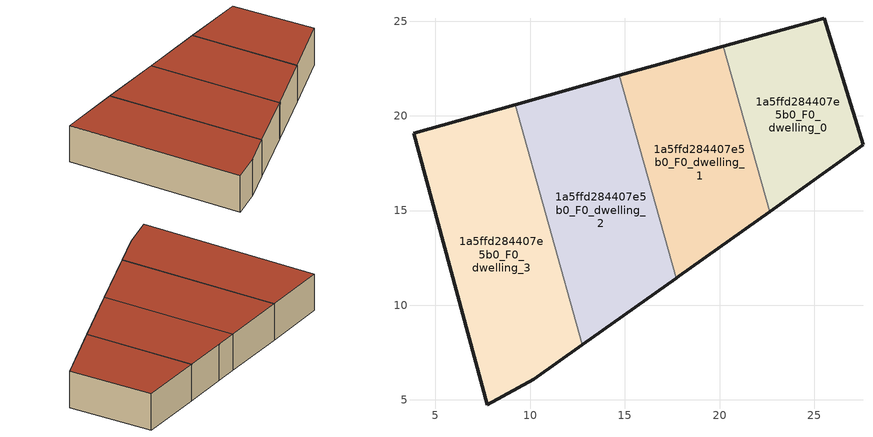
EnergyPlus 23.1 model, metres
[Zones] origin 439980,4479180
1a5ffd284407e5b0_F0_dwelling_0
 floor ground (EU_floor_Construction): 25.51,25.16 27.57,18.48 22.64,14.95 20.19,23.67 z0
 wall outside (EU_wall_Construction): 22.64,14.95 27.57,18.48 25.51,25.16 20.19,23.67 z0:3
 wall to 1a5ffd284407e5b0_F0_dwelling_1 (EU_wall_Construction): 20.19,23.67 22.64,14.95 z0:3
 roof outside (EU_roof_Construction): 27.57,18.48 25.51,25.16 20.19,23.67 22.64,14.95 z3
1a5ffd284407e5b0_F0_dwelling_1
 floor ground (EU_floor_Construction): 20.19,23.67 22.64,14.95 17.86,11.52 17.71,11.41 14.7,22.13 16.52,22.64 z0
 wall outside (EU_wall_Construction): 17.71,11.41 17.86,11.52 22.64,14.95 / 20.19,23.67 16.52,22.64 14.7,22.13 z0:3
 wall to 1a5ffd284407e5b0_F0_dwelling_2 (EU_wall_Construction): 14.7,22.13 17.71,11.41 z0:3
 roof outside (EU_roof_Construction): 22.64,14.95 20.19,23.67 16.52,22.64 14.7,22.13 17.71,11.41 17.86,11.52 z3
1a5ffd284407e5b0_F0_dwelling_2
 floor ground (EU_floor_Construction): 14.7,22.13 17.71,11.41 12.76,7.92 9.2,20.59 z0
 wall outside (EU_wall_Construction): 14.7,22.13 9.2,20.59 / 12.76,7.92 17.71,11.41 z0:3
 wall to 1a5ffd284407e5b0_F0_dwelling_3 (EU_wall_Construction): 9.2,20.59 12.76,7.92 z0:3
 roof outside (EU_roof_Construction): 17.71,11.41 14.7,22.13 9.2,20.59 12.76,7.92 z3
1a5ffd284407e5b0_F0_dwelling_3
 floor ground (EU_floor_Construction): 9.2,20.59 12.76,7.92 10.18,6.09 7.73,4.74 3.84,19.08 z0
 wall outside (EU_wall_Construction): 9.2,20.59 3.84,19.08 7.73,4.74 10.18,6.09 12.76,7.92 z0:3
 roof outside (EU_roof_Construction): 10.18,6.09 12.76,7.92 9.2,20.59 3.84,19.08 7.73,4.74 z3
[Building]
EU S2 Campaign: North Axis=0; Terrain=City; Solar Distribution=FullExterior
[Site:Location]
Madrid: Latitude=40.5; Longitude=-3.5; Time Zone=1; Elevation=609
[SizingPeriod:WeatherFileDays]
AnnualSizingPeriod: Begin Month=1; Begin Day of Month=1; End Month=12; End Day of Month=31; Day of Week for Start Day=Monday; Use Weather File Daylight Saving Period=No; Use Weather File Rain and Snow Indicators=No
[MATERIAL]
EU_InternalMass_Material: Roughness=MediumRough; Thickness=0.1; Conductivity=1; Density=1800; Specific Heat=900; Thermal Absorptance=0.9; Solar Absorptance=0.7; Visible Absorptance=0.7
[MATERIAL:NOMASS] Roughness=MediumRough; Thermal Absorptance=0.9; Solar Absorptance=0.7; Visible Absorptance=0.7
Name | Thermal Resistance
EU_wall_NoMass | 0.609216
EU_roof_NoMass | 0.513268
EU_floor_NoMass | 0.568163
[CONSTRUCTION]
EU_wall_Construction: EU_wall_NoMass
EU_roof_Construction: EU_roof_NoMass
EU_floor_Construction: EU_floor_NoMass
EU_InternalMass_Construction: EU_InternalMass_Material
[ZONE] Type=1; Multiplier=1; Ceiling Height=autocalculate; Floor Area=autocalculate; Part of Total Floor Area=Yes
Name | Volume
1a5ffd284407e5b0_F0_dwelling_0 | 135.442
1a5ffd284407e5b0_F0_dwelling_1 | 172.783
1a5ffd284407e5b0_F0_dwelling_2 | 207.876
1a5ffd284407e5b0_F0_dwelling_3 | 238.234
[INTERNALMASS] Construction=EU_InternalMass_Construction
Name | Zone or ZoneList | Surface Area
1a5ffd284407e5b0_F0_dwelling_0_EU_InternalMass | 1a5ffd284407e5b0_F0_dwelling_0 | 45.1472
1a5ffd284407e5b0_F0_dwelling_1_EU_InternalMass | 1a5ffd284407e5b0_F0_dwelling_1 | 57.5946
1a5ffd284407e5b0_F0_dwelling_2_EU_InternalMass | 1a5ffd284407e5b0_F0_dwelling_2 | 69.2919
1a5ffd284407e5b0_F0_dwelling_3_EU_InternalMass | 1a5ffd284407e5b0_F0_dwelling_3 | 79.4114
[OTHEREQUIPMENT] Fuel Type=Electricity; Design Level Calculation Method=Watts/Area; Power per Zone Floor Area=1; Fraction Latent=0; Fraction Radiant=0; Fraction Lost=0; Carbon Dioxide Generation Rate=0; EndUse Subcategory=EU_Step8_InternalGains
Name | Zone or ZoneList or Space or SpaceList | Schedule
EU_Step8_InternalGain_1a5ffd284407e5b0_F0_dwelling_0_f000 | 1a5ffd284407e5b0_F0_dwelling_0 | EU_Step8_GainSchedule_1a5ffd284407e5b0_F0_dwelling_0_f000
EU_Step8_InternalGain_1a5ffd284407e5b0_F0_dwelling_1_f000 | 1a5ffd284407e5b0_F0_dwelling_1 | EU_Step8_GainSchedule_1a5ffd284407e5b0_F0_dwelling_1_f000
EU_Step8_InternalGain_1a5ffd284407e5b0_F0_dwelling_2_f000 | 1a5ffd284407e5b0_F0_dwelling_2 | EU_Step8_GainSchedule_1a5ffd284407e5b0_F0_dwelling_2_f000
EU_Step8_InternalGain_1a5ffd284407e5b0_F0_dwelling_3_f000 | 1a5ffd284407e5b0_F0_dwelling_3 | EU_Step8_GainSchedule_1a5ffd284407e5b0_F0_dwelling_3_f000
[ZONEVENTILATION:DESIGNFLOWRATE] Schedule=EU_AlwaysOn; Design Flow Rate Calculation Method=AirChanges/Hour; Air Changes per Hour=0.752966; Ventilation Type=Natural; Fan Pressure Rise=0; Fan Total Efficiency=1; Constant Term Coefficient=1; Temperature Term Coefficient=0; Velocity Term Coefficient=0; Velocity Squared Term Coefficient=0; Minimum Indoor Temperature=-100; Maximum Indoor Temperature=100; Delta Temperature=-100; Minimum Outdoor Temperature=-100; Maximum Outdoor Temperature=100; Maximum Wind Speed=40
Name | Zone or ZoneList or Space or SpaceList
EU_ConstantAir_1a5ffd284407e5b0_F0_dwelling_0 | 1a5ffd284407e5b0_F0_dwelling_0
EU_ConstantAir_1a5ffd284407e5b0_F0_dwelling_1 | 1a5ffd284407e5b0_F0_dwelling_1
EU_ConstantAir_1a5ffd284407e5b0_F0_dwelling_2 | 1a5ffd284407e5b0_F0_dwelling_2
EU_ConstantAir_1a5ffd284407e5b0_F0_dwelling_3 | 1a5ffd284407e5b0_F0_dwelling_3
[HVACTEMPLATE:THERMOSTAT] Constant Heating Setpoint=20; Constant Cooling Setpoint=50
EU_HeatOnly_1a5ffd284407e5b0_F0_dwelling_0; EU_HeatOnly_1a5ffd284407e5b0_F0_dwelling_1; EU_HeatOnly_1a5ffd284407e5b0_F0_dwelling_2; EU_HeatOnly_1a5ffd284407e5b0_F0_dwelling_3
[HVACTEMPLATE:ZONE:IDEALLOADSAIRSYSTEM] System Availability Schedule=EU_AlwaysOn; Maximum Heating Supply Air Temperature=50; Minimum Cooling Supply Air Temperature=13; Maximum Heating Supply Air Humidity Ratio=0.0156; Minimum Cooling Supply Air Humidity Ratio=0.0077; Heating Limit=NoLimit; Cooling Limit=NoLimit; Heating Availability Schedule=EU_AlwaysOn; Cooling Availability Schedule=EU_CoolingOff; Dehumidification Control Type=ConstantSensibleHeatRatio; Cooling Sensible Heat Ratio=0.7; Dehumidification Setpoint=60; Humidification Control Type=None; Humidification Setpoint=30; Outdoor Air Method=None; Outdoor Air Flow Rate per Person=0.00944; Outdoor Air Flow Rate per Zone Floor Area=0; Outdoor Air Flow Rate per Zone=0; Demand Controlled Ventilation Type=None; Outdoor Air Economizer Type=NoEconomizer; Heat Recovery Type=None; Sensible Heat Recovery Effectiveness=0.7; Latent Heat Recovery Effectiveness=0.65
Name | Template Thermostat
1a5ffd284407e5b0_F0_dwelling_0 | EU_HeatOnly_1a5ffd284407e5b0_F0_dwelling_0
1a5ffd284407e5b0_F0_dwelling_1 | EU_HeatOnly_1a5ffd284407e5b0_F0_dwelling_1
1a5ffd284407e5b0_F0_dwelling_2 | EU_HeatOnly_1a5ffd284407e5b0_F0_dwelling_2
1a5ffd284407e5b0_F0_dwelling_3 | EU_HeatOnly_1a5ffd284407e5b0_F0_dwelling_3
[SIZING:ZONE] Zone Cooling Design Supply Air Temperature Input Method=SupplyAirTemperature; Zone Cooling Design Supply Air Temperature=13; Zone Heating Design Supply Air Temperature Input Method=SupplyAirTemperature; Zone Heating Design Supply Air Temperature=50; Zone Cooling Design Supply Air Humidity Ratio=0.008; Zone Heating Design Supply Air Humidity Ratio=0.008; Cooling Design Air Flow Method=DesignDay; Cooling Design Air Flow Rate=0; Cooling Minimum Air Flow per Zone Floor Area=0.000762; Cooling Minimum Air Flow=0; Cooling Minimum Air Flow Fraction=0.2; Heating Design Air Flow Method=DesignDay; Heating Design Air Flow Rate=0; Heating Maximum Air Flow per Zone Floor Area=0.002032; Heating Maximum Air Flow=0.141576; Heating Maximum Air Flow Fraction=0.3; Account for Dedicated Outdoor Air System=No; Dedicated Outdoor Air System Control Strategy=NeutralSupplyAir; Dedicated Outdoor Air Low Setpoint Temperature for Design=autosize; Dedicated Outdoor Air High Setpoint Temperature for Design=autosize; Zone Load Sizing Method=Sensible Load Only No Latent Load; Zone Latent Cooling Design Supply Air Humidity Ratio Input Method=HumidityRatioDifference; Zone Cooling Design Supply Air Humidity Ratio Difference=0.005; Zone Latent Heating Design Supply Air Humidity Ratio Input Method=HumidityRatioDifference; Zone Humidification Design Supply Air Humidity Ratio Difference=0.005
1a5ffd284407e5b0_F0_dwelling_0; 1a5ffd284407e5b0_F0_dwelling_1; 1a5ffd284407e5b0_F0_dwelling_2; 1a5ffd284407e5b0_F0_dwelling_3
[SCHEDULE:CONSTANT]
Name | Hourly Value
EU_AlwaysOn | 1
EU_CoolingOff | 0
[SCHEDULE:FILE] Column Number=1; Rows to Skip at Top=0; Number of Hours of Data=8760; Column Separator=Comma; Interpolate to Timestep=No; Minutes per Item=60; Adjust Schedule for Daylight Savings=Yes
Name | File
EU_Step8_GainSchedule_1a5ffd284407e5b0_F0_dwelling_0_f000 | C:\Users\o_iseri\Desktop\OpenUBEM\openubem\outputs\eu_evidence\EU-11\ES-MAD-BERRUGUETE\idfs\1a5ffd284407e5b0\1a5ffd284407e5b0_F0_dwelling_0_f000_gain.csv
EU_Step8_GainSchedule_1a5ffd284407e5b0_F0_dwelling_1_f000 | C:\Users\o_iseri\Desktop\OpenUBEM\openubem\outputs\eu_evidence\EU-11\ES-MAD-BERRUGUETE\idfs\1a5ffd284407e5b0\1a5ffd284407e5b0_F0_dwelling_1_f000_gain.csv
EU_Step8_GainSchedule_1a5ffd284407e5b0_F0_dwelling_2_f000 | C:\Users\o_iseri\Desktop\OpenUBEM\openubem\outputs\eu_evidence\EU-11\ES-MAD-BERRUGUETE\idfs\1a5ffd284407e5b0\1a5ffd284407e5b0_F0_dwelling_2_f000_gain.csv
EU_Step8_GainSchedule_1a5ffd284407e5b0_F0_dwelling_3_f000 | C:\Users\o_iseri\Desktop\OpenUBEM\openubem\outputs\eu_evidence\EU-11\ES-MAD-BERRUGUETE\idfs\1a5ffd284407e5b0\1a5ffd284407e5b0_F0_dwelling_3_f000_gain.csv
